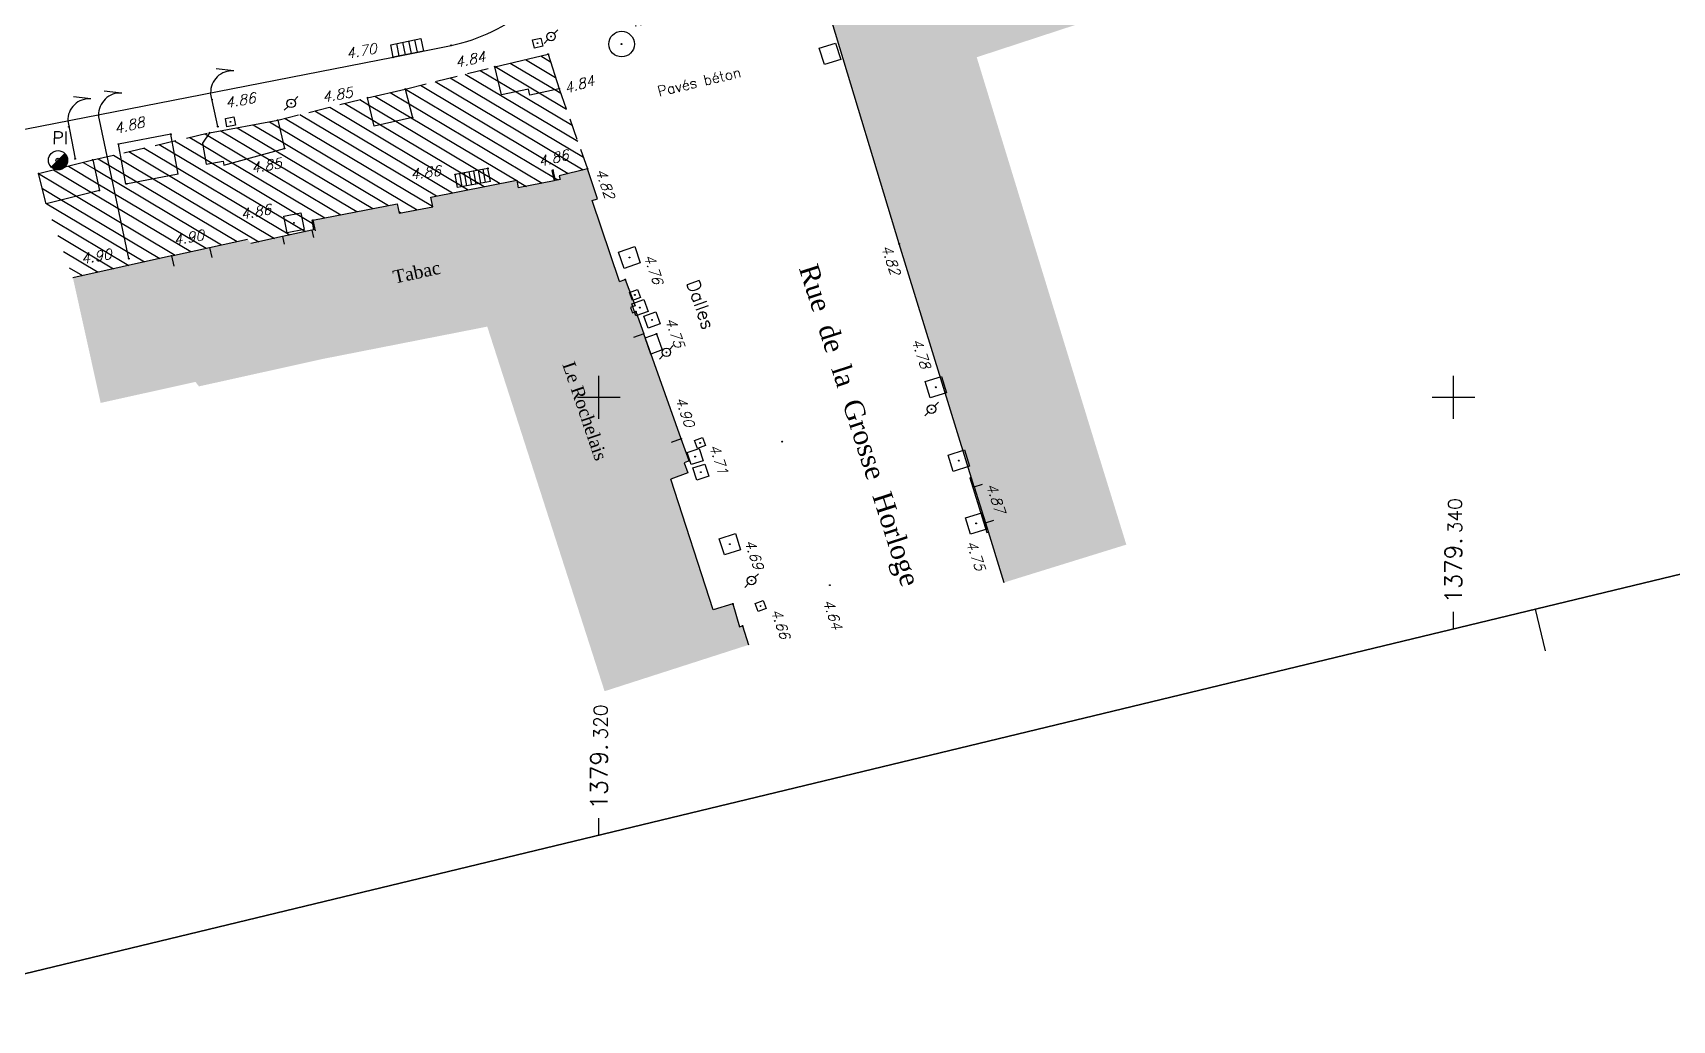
# Model space of a CAD drawing. Header units: metres. Extents: x 1379206 to 1379549, y 5225925 to 5226061.
# Drawn here: x 1379306.75 to 1379345.12, y 5225945.42 to 5225968.53 of the extents above; entities that cross this region are included whole.
import ezdxf

# ---------------------------------------------------------------- set-up
doc = ezdxf.new("R2010")
doc.units = ezdxf.units.M
doc.header["$LTSCALE"] = 2
doc.header["$PDMODE"] = 32
doc.header["$PDSIZE"] = 0.02
doc.linetypes.add('CACHE', pattern=[0.375, 0.25, -0.125])
doc.linetypes.add('CACHE2', pattern=[0.1875, 0.125, -0.0625])
doc.layers.get('0').update_dxf_attribs({"color": 2})
for name, color, linetype in [('AEP_BC_RON', 4, 'Continuous'), ('AEP_BI', 4, 'Continuous'), ('BA_COMMERC', 7, 'Continuous'), ('BA_INDIVID', 7, 'Continuous'), ('BA_LEGE', 7, 'Continuous'), ('BA_PASSAGE', 9, 'CACHE2'), ('BA_SEUIL', 8, 'Continuous'), ('BA_SURPLOM', 5, 'CACHE'), ('BA_TRAPPE', 7, 'Continuous'), ('BA_VITRINE', 6, 'Continuous'), ('BORD_FE', 7, 'Continuous'), ('BORDURETTE', 7, 'Continuous'), ('CARTOUCHE', 7, 'Continuous'), ('EP_ACCODRA', 5, 'Continuous'), ('EP_GRILLE', 5, 'Continuous'), ('Etat des Lieux', 7, 'Continuous'), ('EU_BRANCH', 3, 'Continuous'), ('EU_REGARD', 3, 'Continuous'), ('SYMBOLE', 7, 'Continuous'), ('TopoAlt', 7, 'Continuous'), ('Topojis', 7, 'Continuous'), ('TXT_DETAIL', 7, 'Continuous'), ('TXT_NAT_BA', 7, 'Continuous'), ('TXT_ROUTE', 7, 'Continuous')]:
    doc.layers.add(name, color=color, linetype=linetype)
doc.styles.get("Standard").update_dxf_attribs({"font": 'romans.shx'})
doc.styles.add('TNR', font='times.ttf', dxfattribs={"width": 0.999})
pattern_1 = [(329.2077, (1379306.88468, 5225965.23488), (0.1300295, 0.2181934), [])]

# ---------------------------------------------------------------- blocks, each defined once
blk = doc.blocks.new('Tcpoint')
at = {"color": 0}
blk.add_point((0, 0), dxfattribs=at)
at = {"layer": 'TopoAlt'}
blk.add_attdef('ALT', (0.2, 0.2), '', height=0.24, dxfattribs=at)
blk = doc.blocks.new('u014')
at = {"color": 0}
blk.add_line((0, 0), (0, 0), dxfattribs=at)
blk.add_circle((0, 0), 0.3, dxfattribs=at)
blk = doc.blocks.new('CB014')
at = {"color": 0}
blk.add_line((0, 0), (0, 0), dxfattribs=at)
blk.add_lwpolyline([(-0.2, -0.2), (-0.2, 0.2), (0.2, 0.2), (0.2, -0.2)], close=True, dxfattribs=at)
blk = doc.blocks.new('CB012')
at = {"color": 0}
blk.add_line((0, 0), (0, 0), dxfattribs=at)
blk.add_lwpolyline([(-0.1, -0.1), (-0.1, 0.1), (0.1, 0.1), (0.1, -0.1)], close=True, dxfattribs=at)
blk = doc.blocks.new('CB013')
at = {"color": 0}
blk.add_line((0, 0), (0, 0), dxfattribs=at)
blk.add_lwpolyline([(-0.15, -0.15), (-0.15, 0.15), (0.15, 0.15), (0.15, -0.15)], close=True, dxfattribs=at)
blk = doc.blocks.new('CB001')
at = {"color": 0, "linetype": 'Continuous'}
for p, q in [((0, 1), (0, 0)), ((0, 1), (1, 1)), ((1, 1), (1, 0)), ((0, 0), (1, 0))]:
    blk.add_line(p, q, dxfattribs=at)
blk = doc.blocks.new('a001')
at = {"color": 0}
for points in [[(0.160355, 0.160355), (0.070711, 0.070711)], [(-0.070711, -0.070711), (-0.160355, -0.160355)]]:
    blk.add_lwpolyline(points, dxfattribs=at)
blk.add_circle((0, 0), 0.1, dxfattribs=at)
blk = doc.blocks.new('a005')
at = {"color": 0, "const_width": 0.225}
blk.add_lwpolyline([(0.079667, 0.079432, -0.991398), (-0.079667, -0.079432, -0.623481)], format="xyb", dxfattribs=at)
at = {"color": 0}
for points in [[(-0.159334, -0.158863), (0, 0)], [(0, 0), (0.159334, 0.158863)]]:
    blk.add_lwpolyline(points, dxfattribs=at)
for radius in [0.225, 0.048726]:
    blk.add_circle((0, 0), radius, dxfattribs=at)
blk.add_text('PI', height=0.3, dxfattribs=at).set_placement((-0.142677, 0.374719))
blk = doc.blocks.new('gw01')
for p, q in [((0.4, 1), (0.4, 0)), ((0.6, 1), (0.6, 0)), ((0.6, 0), (0.6, 0))]:
    blk.add_line(p, q)
for points in [[(0, 0), (1, 0), (1, 1), (0, 1), (0, 0)], [(0.2, 1), (0.2, 0)], [(0.8, 1), (0.8, 0)]]:
    blk.add_lwpolyline(points)

msp = doc.modelspace()

# ---------------------------------------------------------------- hatches: boundary and pattern name
at = {"layer": 'BA_COMMERC'}
h = msp.add_hatch(color=9, dxfattribs=at)
edge = h.paths.add_edge_path()
edge.add_line((1379365.423, 5225982.738), (1379365.419, 5225982.751))
edge.add_line((1379365.419, 5225982.751), (1379365.337, 5225982.728))
edge.add_line((1379365.337, 5225982.728), (1379365.287, 5225982.692))
edge.add_line((1379365.287, 5225982.692), (1379365.169, 5225982.658))
edge.add_line((1379365.169, 5225982.658), (1379363.747, 5225982.213))
edge.add_line((1379363.747, 5225982.213), (1379363.63, 5225982.173))
edge.add_line((1379363.63, 5225982.173), (1379363.569, 5225982.174))
edge.add_line((1379363.569, 5225982.174), (1379363.489, 5225982.147))
edge.add_line((1379363.489, 5225982.147), (1379363.499, 5225982.113))
edge.add_line((1379363.499, 5225982.113), (1379363.194, 5225982.017))
edge.add_line((1379363.194, 5225982.017), (1379363.167, 5225982.102))
edge.add_line((1379363.167, 5225982.102), (1379362.965, 5225982.023))
edge.add_line((1379362.965, 5225982.023), (1379363.004, 5225981.913))
edge.add_line((1379363.004, 5225981.913), (1379359.86, 5225980.921))
edge.add_line((1379359.86, 5225980.921), (1379359.831, 5225981.015))
edge.add_line((1379359.831, 5225981.015), (1379359.614, 5225980.933))
edge.add_line((1379359.614, 5225980.933), (1379359.648, 5225980.83))
edge.add_line((1379359.648, 5225980.83), (1379358.797, 5225980.552))
edge.add_line((1379358.797, 5225980.552), (1379358.76, 5225980.664))
edge.add_line((1379358.76, 5225980.664), (1379358.558, 5225980.599))
edge.add_line((1379358.558, 5225980.599), (1379358.58, 5225980.532))
edge.add_line((1379358.58, 5225980.532), (1379358.217, 5225980.422))
edge.add_line((1379358.217, 5225980.422), (1379358.237, 5225980.355))
edge.add_line((1379358.237, 5225980.355), (1379357.996, 5225980.282))
edge.add_line((1379357.996, 5225980.282), (1379357.975, 5225980.349))
edge.add_line((1379357.975, 5225980.349), (1379357.395, 5225980.199))
edge.add_line((1379357.395, 5225980.199), (1379356.608, 5225979.944))
edge.add_line((1379356.608, 5225979.944), (1379356.13, 5225979.782))
edge.add_line((1379356.13, 5225979.782), (1379351.158, 5225978.211))
edge.add_line((1379351.158, 5225978.211), (1379350.963, 5225978.145))
edge.add_line((1379350.963, 5225978.145), (1379350.976, 5225978.107))
edge.add_line((1379350.976, 5225978.107), (1379350.597, 5225977.979))
edge.add_line((1379350.597, 5225977.979), (1379350.619, 5225977.902))
edge.add_line((1379350.619, 5225977.902), (1379350.345, 5225977.821))
edge.add_line((1379350.345, 5225977.821), (1379350.423, 5225977.556))
edge.add_line((1379350.423, 5225977.556), (1379349.318, 5225977.23))
edge.add_line((1379349.318, 5225977.23), (1379345.148, 5225976.004))
edge.add_line((1379345.148, 5225976.004), (1379344.546, 5225975.821))
edge.add_line((1379344.546, 5225975.821), (1379344.525, 5225975.888))
edge.add_line((1379344.525, 5225975.888), (1379343.908, 5225975.701))
edge.add_line((1379343.908, 5225975.701), (1379343.062, 5225975.435))
edge.add_line((1379343.062, 5225975.435), (1379341.872, 5225975.069))
edge.add_line((1379341.872, 5225975.069), (1379340.133, 5225974.533))
edge.add_line((1379340.133, 5225974.533), (1379339.034, 5225974.194))
edge.add_line((1379339.034, 5225974.194), (1379338.195, 5225973.947))
edge.add_line((1379338.195, 5225973.947), (1379338.18, 5225974.015))
edge.add_line((1379338.18, 5225974.015), (1379337.72, 5225973.913))
edge.add_line((1379337.72, 5225973.913), (1379336.854, 5225973.634))
edge.add_line((1379336.854, 5225973.634), (1379335.77, 5225973.285))
edge.add_line((1379335.77, 5225973.285), (1379335.291, 5225973.139))
edge.add_line((1379335.291, 5225973.139), (1379331.241, 5225971.901))
edge.add_line((1379331.241, 5225971.901), (1379326.805, 5225970.448))
edge.add_line((1379326.805, 5225970.448), (1379325.911, 5225970.11))
edge.add_arc((1379326.607, 5225969.128), 1.204, 125.3317, 197.0321)
edge.add_line((1379325.456, 5225968.775), (1379327.025, 5225963.592))
edge.add_line((1379327.025, 5225963.592), (1379328.786, 5225957.905))
edge.add_line((1379328.786, 5225957.905), (1379329.046, 5225957.064))
edge.add_line((1379329.046, 5225957.064), (1379329.479, 5225955.665))
edge.add_line((1379329.479, 5225955.665), (1379332.345, 5225956.553))
edge.add_line((1379332.345, 5225956.553), (1379331.912, 5225957.951))
edge.add_line((1379331.912, 5225957.951), (1379331.653, 5225958.788))
edge.add_line((1379331.653, 5225958.788), (1379328.843, 5225967.959))
edge.add_line((1379328.843, 5225967.959), (1379332.146, 5225969.041))
edge.add_line((1379332.146, 5225969.041), (1379335.954, 5225970.204))
edge.add_line((1379335.954, 5225970.204), (1379335.963, 5225970.16))
edge.add_line((1379335.963, 5225970.16), (1379339.9, 5225971.322))
edge.add_line((1379339.9, 5225971.322), (1379341.016, 5225971.666))
edge.add_line((1379341.016, 5225971.666), (1379342.529, 5225972.132))
edge.add_line((1379342.529, 5225972.132), (1379342.544, 5225972.08))
edge.add_line((1379342.544, 5225972.08), (1379346.007, 5225973.129))
edge.add_line((1379346.007, 5225973.129), (1379350.164, 5225974.352))
edge.add_line((1379350.164, 5225974.352), (1379354.152, 5225975.526))
edge.add_line((1379354.152, 5225975.526), (1379354.014, 5225975.979))
edge.add_line((1379354.014, 5225975.979), (1379355.997, 5225976.539))
edge.add_line((1379355.997, 5225976.539), (1379356.876, 5225976.769))
edge.add_line((1379356.876, 5225976.769), (1379358.531, 5225977.309))
edge.add_line((1379358.531, 5225977.309), (1379361.959, 5225978.423))
edge.add_line((1379361.959, 5225978.423), (1379362.373, 5225978.549))
edge.add_line((1379362.373, 5225978.549), (1379362.775, 5225978.695))
edge.add_line((1379362.775, 5225978.695), (1379364.493, 5225979.22))
edge.add_line((1379364.493, 5225979.22), (1379365.992, 5225979.711))
edge.add_line((1379365.992, 5225979.711), (1379366.711, 5225979.937))
edge.add_line((1379366.711, 5225979.937), (1379367.355, 5225980.128))
edge.add_line((1379367.355, 5225980.128), (1379370.256, 5225981.105))
edge.add_line((1379370.256, 5225981.105), (1379371.876, 5225981.609))
edge.add_line((1379371.876, 5225981.609), (1379371.877, 5225981.606))
edge.add_line((1379371.877, 5225981.606), (1379376.968, 5225983.066))
edge.add_line((1379376.968, 5225983.066), (1379380.018, 5225984.184))
edge.add_line((1379380.018, 5225984.184), (1379382.156, 5225984.802))
edge.add_line((1379382.156, 5225984.802), (1379384.561, 5225985.521))
edge.add_line((1379384.561, 5225985.521), (1379389.302, 5225986.993))
edge.add_line((1379389.302, 5225986.993), (1379390.874, 5225987.494))
edge.add_line((1379390.874, 5225987.494), (1379394.285, 5225988.674))
edge.add_line((1379394.285, 5225988.674), (1379396.497, 5225989.49))
edge.add_line((1379396.497, 5225989.49), (1379397.338, 5225989.766))
edge.add_line((1379397.338, 5225989.766), (1379401.445, 5225991.183))
edge.add_line((1379401.445, 5225991.183), (1379404.435, 5225991.984))
edge.add_line((1379404.435, 5225991.984), (1379405.751, 5225992.361))
edge.add_line((1379405.751, 5225992.361), (1379409.644, 5225993.219))
edge.add_line((1379409.644, 5225993.219), (1379413.258, 5225993.948))
edge.add_line((1379413.258, 5225993.948), (1379416.599, 5225994.704))
edge.add_line((1379416.599, 5225994.704), (1379418.074, 5225995.019))
edge.add_line((1379418.074, 5225995.019), (1379423.171, 5225996.366))
edge.add_line((1379423.171, 5225996.366), (1379425.055, 5225996.906))
edge.add_line((1379425.055, 5225996.906), (1379428.764, 5225997.996))
edge.add_line((1379428.764, 5225997.996), (1379431.934, 5225998.777))
edge.add_line((1379431.934, 5225998.777), (1379436.09, 5226000.014))
edge.add_line((1379436.09, 5226000.014), (1379438.774, 5226000.526))
edge.add_line((1379438.774, 5226000.526), (1379439.847, 5226000.744))
edge.add_line((1379439.847, 5226000.744), (1379443.158, 5226001.686))
edge.add_line((1379443.158, 5226001.686), (1379444.534, 5226002.17))
edge.add_line((1379444.534, 5226002.17), (1379445.391, 5226002.465))
edge.add_line((1379445.391, 5226002.465), (1379446.073, 5226002.7))
edge.add_line((1379446.073, 5226002.7), (1379449.639, 5226003.984))
edge.add_line((1379449.639, 5226003.984), (1379453.771, 5226005.739))
edge.add_line((1379453.771, 5226005.739), (1379457.388, 5226008.109))
edge.add_line((1379457.388, 5226008.109), (1379458.278, 5226008.559))
edge.add_line((1379458.278, 5226008.559), (1379461.652, 5226010.415))
edge.add_line((1379461.652, 5226010.415), (1379465.109, 5226012.308))
edge.add_line((1379465.109, 5226012.308), (1379464.938, 5226012.561))
edge.add_line((1379464.938, 5226012.561), (1379466.639, 5226013.61))
edge.add_line((1379466.639, 5226013.61), (1379467.343, 5226014.058))
edge.add_line((1379467.343, 5226014.058), (1379468.084, 5226014.582))
edge.add_line((1379468.084, 5226014.582), (1379468.83, 5226015.124))
edge.add_line((1379468.83, 5226015.124), (1379469.986, 5226015.911))
edge.add_line((1379469.986, 5226015.911), (1379470.875, 5226016.396))
edge.add_line((1379470.875, 5226016.396), (1379471.021, 5226016.109))
edge.add_line((1379471.021, 5226016.109), (1379474.337, 5226018.251))
edge.add_line((1379474.337, 5226018.251), (1379477.066, 5226019.895))
edge.add_line((1379477.066, 5226019.895), (1379478.684, 5226020.857))
edge.add_line((1379478.684, 5226020.857), (1379478.809, 5226020.913))
edge.add_line((1379478.809, 5226020.913), (1379479.843, 5226021.511))
edge.add_line((1379479.843, 5226021.511), (1379480.733, 5226022.044))
edge.add_line((1379480.733, 5226022.044), (1379482.84, 5226023.274))
edge.add_line((1379482.84, 5226023.274), (1379484.323, 5226022.057))
edge.add_line((1379484.323, 5226022.057), (1379484.329, 5226022.064))
edge.add_line((1379484.329, 5226022.064), (1379485.963, 5226020.656))
edge.add_line((1379485.963, 5226020.656), (1379485.986, 5226020.683))
edge.add_line((1379485.986, 5226020.683), (1379486.224, 5226020.479))
edge.add_line((1379486.224, 5226020.479), (1379485.922, 5226020.131))
edge.add_line((1379485.922, 5226020.131), (1379483.851, 5226017.834))
edge.add_line((1379483.851, 5226017.834), (1379486.08, 5226015.825))
edge.add_line((1379486.08, 5226015.825), (1379488.169, 5226018.144))
edge.add_line((1379488.169, 5226018.144), (1379490.515, 5226020.844))
edge.add_line((1379490.515, 5226020.844), (1379490.036, 5226021.181))
edge.add_line((1379490.036, 5226021.181), (1379489.471, 5226021.648))
edge.add_line((1379489.471, 5226021.648), (1379486.288, 5226024.374))
edge.add_line((1379486.288, 5226024.374), (1379485.639, 5226024.922))
edge.add_line((1379485.639, 5226024.922), (1379485.626, 5226024.907))
edge.add_line((1379485.626, 5226024.907), (1379485.498, 5226025.017))
edge.add_line((1379485.498, 5226025.017), (1379483.983, 5226026.252))
edge.add_line((1379483.983, 5226026.252), (1379483.825, 5226026.371))
edge.add_line((1379483.825, 5226026.371), (1379483.813, 5226026.356))
edge.add_line((1379483.813, 5226026.356), (1379483.503, 5226026.61))
edge.add_line((1379483.503, 5226026.61), (1379483.522, 5226026.633))
edge.add_line((1379483.522, 5226026.633), (1379483.219, 5226026.884))
edge.add_line((1379483.219, 5226026.884), (1379483.219, 5226026.914))
edge.add_line((1379483.219, 5226026.914), (1379483.09, 5226026.917))
edge.add_line((1379483.09, 5226026.917), (1379482.952, 5226026.892))
edge.add_line((1379482.952, 5226026.892), (1379482.936, 5226026.917))
edge.add_line((1379482.936, 5226026.917), (1379482.609, 5226026.709))
edge.add_line((1379482.609, 5226026.709), (1379482.636, 5226026.667))
edge.add_line((1379482.636, 5226026.667), (1379482.497, 5226026.585))
edge.add_line((1379482.497, 5226026.585), (1379482.507, 5226026.568))
edge.add_line((1379482.507, 5226026.568), (1379481.927, 5226026.215))
edge.add_line((1379481.927, 5226026.215), (1379479.206, 5226024.626))
edge.add_line((1379479.206, 5226024.626), (1379478.322, 5226024.097))
edge.add_line((1379478.322, 5226024.097), (1379477.441, 5226023.587))
edge.add_line((1379477.441, 5226023.587), (1379476.18, 5226022.858))
edge.add_line((1379476.18, 5226022.858), (1379475.526, 5226022.469))
edge.add_line((1379475.526, 5226022.469), (1379472.748, 5226020.797))
edge.add_line((1379472.748, 5226020.797), (1379472.175, 5226020.464))
edge.add_line((1379472.175, 5226020.464), (1379472.145, 5226020.525))
edge.add_line((1379472.145, 5226020.525), (1379471.253, 5226020.004))
edge.add_line((1379471.253, 5226020.004), (1379471.221, 5226020.056))
edge.add_line((1379471.221, 5226020.056), (1379470.397, 5226019.553))
edge.add_line((1379470.397, 5226019.553), (1379470.238, 5226019.466))
edge.add_line((1379470.238, 5226019.466), (1379470.066, 5226019.7))
edge.add_line((1379470.066, 5226019.7), (1379469.509, 5226019.289))
edge.add_line((1379469.509, 5226019.289), (1379469.491, 5226019.313))
edge.add_line((1379469.491, 5226019.313), (1379468.969, 5226018.933))
edge.add_line((1379468.969, 5226018.933), (1379466.336, 5226017.02))
edge.add_line((1379466.336, 5226017.02), (1379465.672, 5226016.55))
edge.add_line((1379465.672, 5226016.55), (1379465.047, 5226016.153))
edge.add_line((1379465.047, 5226016.153), (1379462.264, 5226014.437))
edge.add_line((1379462.264, 5226014.437), (1379461.733, 5226014.083))
edge.add_line((1379461.733, 5226014.083), (1379460.973, 5226013.607))
edge.add_line((1379460.973, 5226013.607), (1379460.731, 5226013.445))
edge.add_line((1379460.731, 5226013.445), (1379460.786, 5226013.362))
edge.add_line((1379460.786, 5226013.362), (1379460.209, 5226013.045))
edge.add_line((1379460.209, 5226013.045), (1379456.877, 5226011.213))
edge.add_line((1379456.877, 5226011.213), (1379456.548, 5226011.046))
edge.add_line((1379456.548, 5226011.046), (1379456.535, 5226011.073))
edge.add_line((1379456.535, 5226011.073), (1379456.327, 5226010.977))
edge.add_line((1379456.327, 5226010.977), (1379455.448, 5226010.489))
edge.add_line((1379455.448, 5226010.489), (1379455.295, 5226010.416))
edge.add_line((1379455.295, 5226010.416), (1379455.321, 5226010.362))
edge.add_line((1379455.321, 5226010.362), (1379454.801, 5226010.045))
edge.add_line((1379454.801, 5226010.045), (1379454.726, 5226010.197))
edge.add_line((1379454.726, 5226010.197), (1379454.274, 5226009.974))
edge.add_line((1379454.274, 5226009.974), (1379451.31, 5226008.294))
edge.add_line((1379451.31, 5226008.294), (1379450.867, 5226008.047))
edge.add_line((1379450.867, 5226008.047), (1379450.183, 5226007.65))
edge.add_line((1379450.183, 5226007.65), (1379449.785, 5226007.429))
edge.add_line((1379449.785, 5226007.429), (1379449.8, 5226007.402))
edge.add_line((1379449.8, 5226007.402), (1379449.703, 5226007.365))
edge.add_line((1379449.703, 5226007.365), (1379449.781, 5226007.198))
edge.add_line((1379449.781, 5226007.198), (1379448.652, 5226006.817))
edge.add_line((1379448.652, 5226006.817), (1379445.077, 5226005.53))
edge.add_line((1379445.077, 5226005.53), (1379443.082, 5226004.844))
edge.add_line((1379443.082, 5226004.844), (1379441.957, 5226004.443))
edge.add_line((1379441.957, 5226004.443), (1379441.944, 5226004.491))
edge.add_line((1379441.944, 5226004.491), (1379441.781, 5226004.447))
edge.add_line((1379441.781, 5226004.447), (1379441.755, 5226004.533))
edge.add_line((1379441.755, 5226004.533), (1379441.637, 5226004.497))
edge.add_line((1379441.637, 5226004.497), (1379441.658, 5226004.43))
edge.add_line((1379441.658, 5226004.43), (1379441.251, 5226004.306))
edge.add_line((1379441.251, 5226004.306), (1379441.232, 5226004.415))
edge.add_line((1379441.232, 5226004.415), (1379440.975, 5226004.371))
edge.add_line((1379440.975, 5226004.371), (1379440.996, 5226004.277))
edge.add_line((1379440.996, 5226004.277), (1379439.056, 5226003.845))
edge.add_line((1379439.056, 5226003.845), (1379437.313, 5226003.517))
edge.add_line((1379437.313, 5226003.517), (1379437.044, 5226003.467))
edge.add_line((1379437.044, 5226003.467), (1379437.051, 5226003.428))
edge.add_line((1379437.051, 5226003.428), (1379435.174, 5226002.996))
edge.add_line((1379435.174, 5226002.996), (1379435.039, 5226002.965))
edge.add_line((1379435.039, 5226002.965), (1379435.046, 5226002.935))
edge.add_line((1379435.046, 5226002.935), (1379434.899, 5226002.901))
edge.add_line((1379434.899, 5226002.901), (1379434.911, 5226002.851))
edge.add_line((1379434.911, 5226002.851), (1379434.698, 5226002.802))
edge.add_line((1379434.698, 5226002.802), (1379434.714, 5226002.734))
edge.add_line((1379434.714, 5226002.734), (1379434.067, 5226002.542))
edge.add_line((1379434.067, 5226002.542), (1379434.032, 5226002.677))
edge.add_line((1379434.032, 5226002.677), (1379433.994, 5226002.667))
edge.add_line((1379433.994, 5226002.667), (1379433.971, 5226002.754))
edge.add_line((1379433.971, 5226002.754), (1379433.664, 5226002.676))
edge.add_line((1379433.664, 5226002.676), (1379433.682, 5226002.606))
edge.add_line((1379433.682, 5226002.606), (1379433.624, 5226002.591))
edge.add_line((1379433.624, 5226002.591), (1379429.485, 5226001.625))
edge.add_line((1379429.485, 5226001.625), (1379429.185, 5226001.56))
edge.add_line((1379429.185, 5226001.56), (1379429.207, 5226001.465))
edge.add_line((1379429.207, 5226001.465), (1379429.168, 5226001.456))
edge.add_line((1379429.168, 5226001.456), (1379429.204, 5226001.336))
edge.add_line((1379429.204, 5226001.336), (1379428.428, 5226001.126))
edge.add_line((1379428.428, 5226001.126), (1379427.565, 5226000.91))
edge.add_line((1379427.565, 5226000.91), (1379426.685, 5226000.733))
edge.add_line((1379426.685, 5226000.733), (1379425.86, 5226000.472))
edge.add_line((1379425.86, 5226000.472), (1379424.623, 5226000.132))
edge.add_line((1379424.623, 5226000.132), (1379424.707, 5225999.931))
edge.add_line((1379424.707, 5225999.931), (1379424.218, 5225999.787))
edge.add_line((1379424.218, 5225999.787), (1379422.374, 5225999.258))
edge.add_line((1379422.374, 5225999.258), (1379420.12, 5225998.662))
edge.add_line((1379420.12, 5225998.662), (1379420.06, 5225998.864))
edge.add_line((1379420.06, 5225998.864), (1379418.607, 5225998.431))
edge.add_line((1379418.607, 5225998.431), (1379418.564, 5225998.575))
edge.add_line((1379418.564, 5225998.575), (1379418.052, 5225998.42))
edge.add_line((1379418.052, 5225998.42), (1379414.103, 5225997.302))
edge.add_line((1379414.103, 5225997.302), (1379413.505, 5225997.141))
edge.add_line((1379413.505, 5225997.141), (1379412.544, 5225996.864))
edge.add_line((1379412.544, 5225996.864), (1379412.062, 5225996.767))
edge.add_line((1379412.062, 5225996.767), (1379412.027, 5225996.964))
edge.add_line((1379412.027, 5225996.964), (1379411.529, 5225996.876))
edge.add_line((1379411.529, 5225996.876), (1379406.583, 5225995.673))
edge.add_line((1379406.583, 5225995.673), (1379406.571, 5225995.722))
edge.add_line((1379406.571, 5225995.722), (1379406.224, 5225995.636))
edge.add_line((1379406.224, 5225995.636), (1379406.206, 5225995.704))
edge.add_line((1379406.206, 5225995.704), (1379405.578, 5225995.537))
edge.add_line((1379405.578, 5225995.537), (1379405.607, 5225995.39))
edge.add_line((1379405.607, 5225995.39), (1379405.099, 5225995.29))
edge.add_line((1379405.099, 5225995.29), (1379402.594, 5225994.669))
edge.add_line((1379402.594, 5225994.669), (1379402.065, 5225994.514))
edge.add_line((1379402.065, 5225994.514), (1379402.03, 5225994.659))
edge.add_line((1379402.03, 5225994.659), (1379401.397, 5225994.504))
edge.add_line((1379401.397, 5225994.504), (1379401.416, 5225994.426))
edge.add_line((1379401.416, 5225994.426), (1379400.892, 5225994.319))
edge.add_line((1379400.892, 5225994.319), (1379400.928, 5225994.142))
edge.add_line((1379400.928, 5225994.142), (1379400.62, 5225994.072))
edge.add_line((1379400.62, 5225994.072), (1379396.381, 5225992.61))
edge.add_line((1379396.381, 5225992.61), (1379395.536, 5225992.332))
edge.add_line((1379395.536, 5225992.332), (1379391.861, 5225991.054))
edge.add_line((1379391.861, 5225991.054), (1379391.091, 5225990.791))
edge.add_line((1379391.091, 5225990.791), (1379391.075, 5225990.849))
edge.add_line((1379391.075, 5225990.849), (1379390.647, 5225990.737))
edge.add_line((1379390.647, 5225990.737), (1379390.682, 5225990.602))
edge.add_line((1379390.682, 5225990.602), (1379389.929, 5225990.341))
edge.add_line((1379389.929, 5225990.341), (1379388.402, 5225989.855))
edge.add_line((1379388.402, 5225989.855), (1379386.505, 5225989.266))
edge.add_line((1379386.505, 5225989.266), (1379386.462, 5225989.4))
edge.add_line((1379386.462, 5225989.4), (1379386.139, 5225989.295))
edge.add_line((1379386.139, 5225989.295), (1379385.39, 5225989.059))
edge.add_line((1379385.39, 5225989.059), (1379385.001, 5225988.94))
edge.add_line((1379385.001, 5225988.94), (1379384.349, 5225988.724))
edge.add_line((1379384.349, 5225988.724), (1379380.38, 5225987.485))
edge.add_line((1379380.38, 5225987.485), (1379380.12, 5225987.43))
edge.add_line((1379380.12, 5225987.43), (1379379.304, 5225987.16))
edge.add_line((1379379.304, 5225987.16), (1379378.885, 5225987.048))
edge.add_line((1379378.885, 5225987.048), (1379378.903, 5225986.98))
edge.add_line((1379378.903, 5225986.98), (1379378.833, 5225986.945))
edge.add_line((1379378.833, 5225986.945), (1379378.791, 5225987.069))
edge.add_line((1379378.791, 5225987.069), (1379378.29, 5225986.9))
edge.add_line((1379378.29, 5225986.9), (1379378.318, 5225986.815))
edge.add_line((1379378.318, 5225986.815), (1379378.243, 5225986.794))
edge.add_line((1379378.243, 5225986.794), (1379377.589, 5225986.583))
edge.add_line((1379377.589, 5225986.583), (1379376.645, 5225986.271))
edge.add_line((1379376.645, 5225986.271), (1379375.407, 5225985.867))
edge.add_line((1379375.407, 5225985.867), (1379374.556, 5225985.599))
edge.add_line((1379374.556, 5225985.599), (1379374.536, 5225985.656))
edge.add_line((1379374.536, 5225985.656), (1379374.016, 5225985.475))
edge.add_line((1379374.016, 5225985.475), (1379374.059, 5225985.353))
edge.add_line((1379374.059, 5225985.353), (1379373.811, 5225985.281))
edge.add_line((1379373.811, 5225985.281), (1379373.792, 5225985.338))
edge.add_line((1379373.792, 5225985.338), (1379373.315, 5225985.179))
edge.add_line((1379373.315, 5225985.179), (1379369.545, 5225984.038))
edge.add_line((1379369.545, 5225984.038), (1379369.253, 5225983.933))
edge.add_line((1379369.253, 5225983.933), (1379369.231, 5225983.999))
edge.add_line((1379369.231, 5225983.999), (1379369.011, 5225983.926))
edge.add_line((1379369.011, 5225983.926), (1379369.033, 5225983.861))
edge.add_line((1379369.033, 5225983.861), (1379366.412, 5225983.004))
edge.add_line((1379366.412, 5225983.004), (1379366.383, 5225983.092))
edge.add_line((1379366.383, 5225983.092), (1379366.18, 5225983.025))
edge.add_line((1379366.18, 5225983.025), (1379366.202, 5225982.959))
edge.add_line((1379366.202, 5225982.959), (1379365.6, 5225982.764))
edge.add_line((1379365.6, 5225982.764), (1379365.591, 5225982.792))
edge.add_line((1379365.591, 5225982.792), (1379365.423, 5225982.738))
msp.add_hatch(color=9, dxfattribs=at).paths.add_polyline_path([(1379308.336, 5225959.869), (1379307.687, 5225962.798), (1379309.997, 5225963.31), (1379310.885, 5225963.507), (1379311.774, 5225963.703), (1379311.855, 5225963.598), (1379312.59, 5225963.761), (1379313.283, 5225963.915), (1379313.322, 5225963.923), (1379313.277, 5225964.139), (1379313.306, 5225964.145), (1379315.279, 5225964.532), (1379315.323, 5225964.307), (1379316.108, 5225964.461), (1379316.064, 5225964.687), (1379318.077, 5225965.082), (1379318.113, 5225964.899), (1379318.955, 5225965.065), (1379318.895, 5225965.308), (1379318.925, 5225965.315), (1379318.984, 5225965.072), (1379319.091, 5225965.099), (1379319.07, 5225965.186), (1379319.731, 5225965.349), (1379319.97, 5225964.649), (1379319.838, 5225964.603), (1379320.485, 5225962.713), (1379320.617, 5225962.758), (1379320.845, 5225962.139), (1379320.742, 5225962.101), (1379320.788, 5225961.977), (1379320.863, 5225962.005), (1379321.047, 5225961.486), (1379321.923, 5225959.028), (1379322.114, 5225958.514), (1379321.992, 5225958.468), (1379322.08, 5225958.234), (1379321.686, 5225958.087), (1379322.672, 5225955.024), (1379323.131, 5225955.164), (1379323.294, 5225954.628), (1379323.361, 5225954.649), (1379323.497, 5225954.205), (1379320.132, 5225953.122), (1379317.386, 5225961.655), (1379313.54, 5225960.899), (1379313.238, 5225960.832), (1379310.637, 5225960.256), (1379310.556, 5225960.361)])
at = {"layer": 'BA_LEGE'}
h = msp.add_hatch(dxfattribs=at)
h.set_pattern_fill('ANSI31', color=256, scale=0.08, angle=359.5639, style=0)
h.set_pattern_definition(pattern_1)
h.paths.add_polyline_path([(1379317.719, 5225967.076), (1379317.564, 5225967.738), (1379318.809, 5225968.03), (1379319.068, 5225967.223), (1379318.384, 5225967.075), (1379318.354, 5225967.212)])
h = msp.add_hatch(dxfattribs=at)
h.set_pattern_fill('ANSI31', color=256, scale=0.08, angle=359.5639, style=0)
h.set_pattern_definition(pattern_1)
h.paths.add_polyline_path([(1379314.739, 5225966.344), (1379314.586, 5225967.013), (1379315.468, 5225967.215), (1379315.638, 5225966.55)])
h = msp.add_hatch(dxfattribs=at)
h.set_pattern_fill('ANSI31', color=256, scale=0.08, angle=359.5639, style=0)
h.set_pattern_definition(pattern_1)
h.paths.add_polyline_path([(1379312.641, 5225965.826), (1379312.48, 5225966.486), (1379310.888, 5225966.192), (1379310.718, 5225965.945), (1379310.809, 5225965.453), (1379311.202, 5225965.526), (1379311.218, 5225965.437)])
h = msp.add_hatch(dxfattribs=at)
h.set_pattern_fill('ANSI31', color=256, scale=0.08, angle=359.5639, style=0)
h.set_pattern_definition(pattern_1)
h.paths.add_polyline_path([(1379307.064, 5225964.527), (1379306.885, 5225965.235), (1379308.151, 5225965.555), (1379308.306, 5225964.841)])
at = {"layer": 'BA_PASSAGE'}
h = msp.add_hatch(dxfattribs=at)
h.set_pattern_fill('ANSI31', color=251, scale=0.08, angle=359.5639, style=0)
h.set_pattern_definition(pattern_1)
h.paths.add_polyline_path([(1379307.687, 5225962.798), (1379307.064, 5225964.527), (1379308.306, 5225964.841), (1379308.151, 5225965.555), (1379310.888, 5225966.192), (1379310.718, 5225965.945), (1379310.809, 5225965.453), (1379311.202, 5225965.526), (1379311.218, 5225965.437), (1379312.641, 5225965.826), (1379312.48, 5225966.486), (1379314.586, 5225967.013), (1379314.739, 5225966.344), (1379315.638, 5225966.55), (1379315.468, 5225967.215), (1379317.564, 5225967.738), (1379317.719, 5225967.076), (1379318.354, 5225967.212), (1379318.384, 5225967.075), (1379319.068, 5225967.223), (1379319.731, 5225965.349), (1379319.07, 5225965.186), (1379319.091, 5225965.099), (1379318.984, 5225965.072), (1379318.925, 5225965.315), (1379318.895, 5225965.308), (1379318.955, 5225965.065), (1379318.113, 5225964.899), (1379318.077, 5225965.082), (1379316.064, 5225964.687), (1379316.108, 5225964.461), (1379315.323, 5225964.307), (1379315.279, 5225964.532), (1379313.277, 5225964.139), (1379313.322, 5225963.923), (1379312.59, 5225963.761), (1379311.855, 5225963.598), (1379311.774, 5225963.703), (1379310.885, 5225963.507), (1379309.997, 5225963.31)])

# ---------------------------------------------------------------- linework, layer by layer
at = {"layer": 'BA_INDIVID', "flags": 128}
msp.add_lwpolyline([(1379328.786, 5225957.905), (1379327.025, 5225963.592), (1379325.456, 5225968.775, -0.321671), (1379325.911, 5225970.11), (1379326.805, 5225970.448)], format="xyb", dxfattribs=at)
at = {"layer": 'BA_INDIVID'}
for points in [[(1379310.888, 5225966.192), (1379310.718, 5225965.945), (1379310.809, 5225965.453), (1379311.202, 5225965.526), (1379311.218, 5225965.437), (1379312.641, 5225965.826)], [(1379319.731, 5225965.349), (1379319.07, 5225965.186), (1379319.091, 5225965.099), (1379318.984, 5225965.072), (1379318.925, 5225965.315), (1379318.895, 5225965.308), (1379318.955, 5225965.065)], [(1379319.838, 5225964.603), (1379319.97, 5225964.649), (1379319.731, 5225965.349)], [(1379313.306, 5225964.145), (1379313.277, 5225964.139), (1379313.322, 5225963.923)], [(1379313.306, 5225964.145), (1379313.357, 5225963.9)], [(1379310.885, 5225963.507), (1379310.885, 5225963.507), (1379311.774, 5225963.703)], [(1379312.59, 5225963.761), (1379311.855, 5225963.598)], [(1379312.59, 5225963.761), (1379312.628, 5225963.585)], [(1379313.322, 5225963.923), (1379313.283, 5225963.915)], [(1379313.283, 5225963.915), (1379313.322, 5225963.738)], [(1379309.997, 5225963.31), (1379307.687, 5225962.798)], [(1379309.997, 5225963.31), (1379310.049, 5225963.072)], [(1379310.885, 5225963.507), (1379310.937, 5225963.273)], [(1379320.485, 5225962.713), (1379320.617, 5225962.758), (1379320.845, 5225962.139), (1379320.742, 5225962.101), (1379320.788, 5225961.977), (1379320.863, 5225962.005), (1379321.047, 5225961.486)], [(1379321.047, 5225961.486), (1379320.809, 5225961.401)], [(1379321.923, 5225959.028), (1379321.69, 5225958.945)], [(1379322.114, 5225958.514), (1379321.992, 5225958.468), (1379322.08, 5225958.234), (1379321.686, 5225958.087)], [(1379328.786, 5225957.905), (1379328.98, 5225957.965)], [(1379329.046, 5225957.064), (1379329.24, 5225957.124)], [(1379329.046, 5225957.064), (1379329.479, 5225955.665)], [(1379323.131, 5225955.164), (1379322.672, 5225955.024)], [(1379323.131, 5225955.164), (1379323.294, 5225954.628), (1379323.361, 5225954.649)], [(1379323.361, 5225954.649), (1379323.497, 5225954.205)]]:
    msp.add_lwpolyline(points, dxfattribs=at)
at = {"layer": 'BA_INDIVID', "flags": 128}
msp.add_lwpolyline([(1379322.114, 5225958.514), (1379321.923, 5225959.028)], dxfattribs=at)
at = {"layer": 'BA_LEGE', "flags": 128}
for points in [[(1379317.719, 5225967.076), (1379317.564, 5225967.738), (1379318.809, 5225968.03), (1379319.068, 5225967.223), (1379318.384, 5225967.075), (1379318.354, 5225967.212)], [(1379314.739, 5225966.344), (1379314.586, 5225967.013), (1379315.468, 5225967.215), (1379315.638, 5225966.55)], [(1379307.064, 5225964.527), (1379306.885, 5225965.235), (1379308.151, 5225965.555), (1379308.306, 5225964.841)]]:
    msp.add_lwpolyline(points, close=True, dxfattribs=at)
msp.add_lwpolyline([(1379310.888, 5225966.192), (1379312.48, 5225966.486), (1379312.641, 5225965.826)], dxfattribs=at)
at = {"layer": 'BA_SEUIL'}
for points in [[(1379318.955, 5225965.065), (1379318.113, 5225964.899)], [(1379315.323, 5225964.307), (1379316.108, 5225964.461)], [(1379313.283, 5225963.915), (1379312.59, 5225963.761)], [(1379309.997, 5225963.31), (1379310.885, 5225963.507)], [(1379328.786, 5225957.905), (1379329.046, 5225957.064)]]:
    msp.add_lwpolyline(points, dxfattribs=at)
at = {"layer": 'BA_SEUIL', "flags": 128}
msp.add_lwpolyline([(1379321.923, 5225959.028), (1379321.047, 5225961.486)], dxfattribs=at)
at = {"layer": 'BA_SURPLOM', "flags": 128}
for points in [[(1379315.468, 5225967.215), (1379317.564, 5225967.738)], [(1379319.068, 5225967.223), (1379319.731, 5225965.349)], [(1379312.48, 5225966.486), (1379314.586, 5225967.013)], [(1379308.151, 5225965.555), (1379310.888, 5225966.192)]]:
    msp.add_lwpolyline(points, dxfattribs=at)
at = {"layer": 'BA_TRAPPE', "flags": 128}
for points in [[(1379317.4, 5225965.357), (1379316.635, 5225965.211)], [(1379317.458, 5225965.052), (1379316.693, 5225964.907)]]:
    msp.add_lwpolyline(points, dxfattribs=at)
at = {"layer": 'BA_TRAPPE'}
for points in [[(1379316.693, 5225964.907), (1379316.635, 5225965.211)], [(1379316.802, 5225964.927), (1379316.744, 5225965.232)], [(1379316.911, 5225964.948), (1379316.853, 5225965.253)], [(1379317.021, 5225964.969), (1379316.962, 5225965.274)], [(1379317.13, 5225964.99), (1379317.072, 5225965.294)], [(1379317.239, 5225965.011), (1379317.181, 5225965.315)], [(1379317.348, 5225965.032), (1379317.29, 5225965.336)], [(1379317.458, 5225965.052), (1379317.4, 5225965.357)]]:
    msp.add_lwpolyline(points, dxfattribs=at)
at = {"layer": 'BA_VITRINE'}
for points in [[(1379316.108, 5225964.461), (1379316.064, 5225964.687), (1379318.077, 5225965.082), (1379318.113, 5225964.899)], [(1379313.306, 5225964.145), (1379315.279, 5225964.532), (1379315.323, 5225964.307)]]:
    msp.add_lwpolyline(points, dxfattribs=at)
at = {"layer": 'BA_VITRINE', "flags": 128}
for points in [[(1379320.485, 5225962.713), (1379319.838, 5225964.603)], [(1379322.672, 5225955.024), (1379321.686, 5225958.087)]]:
    msp.add_lwpolyline(points, dxfattribs=at)
at = {"layer": 'BORD_FE', "flags": 128}
msp.add_lwpolyline([(1379297.499, 5225964.549), (1379306.601, 5225966.281), (1379315.186, 5225967.959), (1379316.54, 5225968.236, 0.124014), (1379318.352, 5225969.108, 0.131856), (1379320.547, 5225972.395, 0.079142), (1379320.949, 5225974.76), (1379320.422, 5225985.316), (1379319.905, 5225995.277, -0.047962), (1379320.044, 5225998.445), (1379321.032, 5226003.395)], format="xyb", dxfattribs=at)
at = {"layer": 'BORDURETTE', "flags": 128}
msp.add_lwpolyline([(1379321.082, 5225961.39), (1379321.346, 5225961.484), (1379321.479, 5225961.108), (1379321.216, 5225961.014)], close=True, dxfattribs=at)
at = {"layer": 'BORDURETTE'}
msp.add_lwpolyline([(1379328.718, 5225958.125), (1379328.68, 5225958.113), (1379329.076, 5225956.833), (1379329.114, 5225956.845)], dxfattribs=at)
at = {"layer": 'CARTOUCHE', "flags": 128}
msp.add_lwpolyline([(1379288.591, 5226001.221), (1379531.615, 5226059.866), (1379545.08, 5226004.068), (1379302.055, 5225945.423)], close=True, dxfattribs=at)
msp.add_lwpolyline([(1379341.911, 5225955.041), (1379342.146, 5225954.068)], dxfattribs=at)
at = {"layer": 'EP_ACCODRA', "flags": 128}
for points in [[(1379311.45, 5225967.641), (1379311.044, 5225967.685)], [(1379308.107, 5225966.988), (1379307.7, 5225967.032)], [(1379308.828, 5225967.121), (1379308.422, 5225967.165)], [(1379311.078, 5225966.336), (1379310.909, 5225967.123)], [(1379307.566, 5225966.47), (1379307.738, 5225965.58)], [(1379308.994, 5225963.247), (1379308.287, 5225966.603)]]:
    msp.add_lwpolyline(points, dxfattribs=at)
at = {"layer": 'EP_ACCODRA'}
for centre in [(1379311.416, 5225967.136), (1379308.794, 5225966.616), (1379308.072, 5225966.482)]:
    msp.add_arc(centre, 0.506, 86.0916, 181.429, dxfattribs=at)
at = {"layer": 'Etat des Lieux'}
for p, q in [((1379320, 5225959.5), (1379320, 5225960.5)), ((1379340, 5225959.5), (1379340, 5225960.5)), ((1379319.5, 5225960), (1379320.5, 5225960)), ((1379339.5, 5225960), (1379340.5, 5225960)), ((1379340, 5225954.579), (1379340, 5225954.979)), ((1379320, 5225949.753), (1379320, 5225950.153))]:
    msp.add_line(p, q, dxfattribs=at)
at = {"layer": 'Etat des Lieux', "flags": 128}
msp.add_lwpolyline([(1379302.055, 5225945.423), (1379545.08, 5226004.068), (1379531.615, 5226059.866), (1379288.591, 5226001.221)], close=True, dxfattribs=at)

# ---------------------------------------------------------------- block references
at = {"layer": 'AEP_BC_RON', "rotation": 359.5638940269182}
for p in [(1379318.878, 5225968.443), (1379312.794, 5225966.88), (1379321.578, 5225961.053), (1379327.786, 5225959.724), (1379323.573, 5225955.712)]:
    msp.add_blockref('a001', p, dxfattribs=at)
at = {"layer": 'AEP_BI', "rotation": 359.5638940269182}
msp.add_blockref('a005', (1379307.339, 5225965.548), dxfattribs=at)
at = {"layer": 'EP_GRILLE', "xscale": 0.7199999999320087, "yscale": -0.2999999998072296, "rotation": 11.55565159597432}
msp.add_blockref('gw01', (1379315.126, 5225968.253), dxfattribs=at)
at = {"layer": 'EU_BRANCH'}
for name, p, rotation in [('CB014', (1379312.862, 5225964.084), 11.05595874922907), ('CB013', (1379321.242, 5225961.811), 109.5926690399427), ('CB014', (1379327.884, 5225960.236), 287.2024177712328), ('CB013', (1379322.252, 5225958.613), 107.8396764358583), ('CB014', (1379323.065, 5225956.563), 107.8396764358583)]:
    msp.add_blockref(name, p, dxfattribs=dict(at, rotation=rotation))
at = {"layer": 'EU_REGARD', "rotation": 359.5638940269182}
msp.add_blockref('u014', (1379320.53, 5225968.267), dxfattribs=at)
at = {"layer": 'SYMBOLE'}
for name, p, rotation in [('CB012', (1379318.563, 5225968.289), 193.2041881649142), ('CB014', (1379325.408, 5225968.037), 287.2024177712328), ('CB012', (1379311.373, 5225966.449), 190.4613441383909), ('CB014', (1379320.714, 5225963.272), 108.8837648532077), ('CB012', (1379320.841, 5225962.397), 110.249633366351), ('CB013', (1379320.958, 5225962.099), 109.5926690399426), ('CB012', (1379322.368, 5225958.932), 110.4316438096781), ('CB014', (1379328.427, 5225958.518), 287.2024177712328), ('CB013', (1379322.385, 5225958.25), 107.8396764358583), ('CB014', (1379328.83, 5225957.049), 287.2024177776045), ('CB012', (1379323.785, 5225955.116), 289.2581667203932)]:
    msp.add_blockref(name, p, dxfattribs=dict(at, rotation=rotation))
at = {"layer": 'SYMBOLE', "xscale": 1.247280611916114, "yscale": 0.9491721106642773, "rotation": 190.7819356527424}
msp.add_blockref('CB001', (1379309.977, 5225966.157), dxfattribs=at)
at = {"layer": 'Topojis'}
ref = msp.add_blockref('Tcpoint', (1379320.53, 5225968.267), dxfattribs=dict(at, rotation=13.56683807435766))
ref.add_attrib('ALT', '4.83', (1379320.737, 5225968.647), dxfattribs={"layer": 'TopoAlt', "height": 0.24, "rotation": 13.5668, "oblique": 18})
ref = msp.add_blockref('Tcpoint', (1379315.186, 5225967.959), dxfattribs=dict(at, rotation=74.10954788647194))
ref.add_attrib('ALT', '4.70', (1379314.101, 5225967.921), dxfattribs={"layer": 'TopoAlt', "height": 0.24, "rotation": 10.4952, "oblique": 18})
at = {"layer": 'Topojis', "rotation": 74.10954788647194}
for p in [(1379316.54, 5225968.236), (1379318.563, 5225968.289), (1379318.878, 5225968.443), (1379318.809, 5225968.03), (1379315.468, 5225967.215), (1379310.943, 5225966.966), (1379312.794, 5225966.88), (1379307.593, 5225966.33), (1379308.287, 5225966.603), (1379311.078, 5225966.336), (1379312.48, 5225966.486), (1379315.638, 5225966.55), (1379309.977, 5225966.157), (1379310.888, 5225966.192), (1379307.339, 5225965.548), (1379307.738, 5225965.58), (1379308.151, 5225965.555), (1379317.4, 5225965.357), (1379308.306, 5225964.841), (1379308.947, 5225964.995), (1379313.306, 5225964.145), (1379320.617, 5225962.758), (1379320.841, 5225962.397), (1379320.958, 5225962.099), (1379320.863, 5225962.005), (1379321.346, 5225961.484), (1379321.479, 5225961.108), (1379321.578, 5225961.053), (1379327.786, 5225959.724), (1379324.292, 5225958.963), (1379322.252, 5225958.613), (1379322.114, 5225958.514), (1379322.385, 5225958.25), (1379328.427, 5225958.518), (1379323.573, 5225955.712), (1379323.131, 5225955.164), (1379323.361, 5225954.649)]:
    msp.add_blockref('Tcpoint', p, dxfattribs=at)
at = {"layer": 'Topojis'}
ref = msp.add_blockref('Tcpoint', (1379317.564, 5225967.738), dxfattribs=dict(at, rotation=74.10954788647194))
ref.add_attrib('ALT', '4.84', (1379316.655, 5225967.711), dxfattribs={"layer": 'TopoAlt', "height": 0.24, "rotation": 12.1905, "oblique": 18})
ref = msp.add_blockref('Tcpoint', (1379319.068, 5225967.223), dxfattribs=dict(at, rotation=74.10954788647194))
ref.add_attrib('ALT', '4.84', (1379319.221, 5225967.107), dxfattribs={"layer": 'TopoAlt', "height": 0.24, "rotation": 16.2632, "oblique": 18})
ref = msp.add_blockref('Tcpoint', (1379311.373, 5225966.449), dxfattribs=dict(at, rotation=74.10954788647194))
ref.add_attrib('ALT', '4.86', (1379311.269, 5225966.77), dxfattribs={"layer": 'TopoAlt', "height": 0.24, "rotation": 10.2732, "oblique": 18})
ref = msp.add_blockref('Tcpoint', (1379314.586, 5225967.013), dxfattribs=dict(at, rotation=74.10954788647194))
ref.add_attrib('ALT', '4.85', (1379313.541, 5225966.901), dxfattribs={"layer": 'TopoAlt', "height": 0.24, "rotation": 10.2206, "oblique": 18})
ref = msp.add_blockref('Tcpoint', (1379308.751, 5225965.924), dxfattribs=dict(at, rotation=74.10954788647194))
ref.add_attrib('ALT', '4.88', (1379308.683, 5225966.16), dxfattribs={"layer": 'TopoAlt', "height": 0.24, "rotation": 13.9834, "oblique": 18})
ref = msp.add_blockref('Tcpoint', (1379306.885, 5225965.235), dxfattribs=dict(at, rotation=74.10954788647194))
ref.add_attrib('ALT', '4.91', (1379305.869, 5225965.188), dxfattribs={"layer": 'TopoAlt', "height": 0.24, "rotation": 11.5329, "oblique": 18})
ref = msp.add_blockref('Tcpoint', (1379312.641, 5225965.826), dxfattribs=dict(at, rotation=74.10954788647194))
ref.add_attrib('ALT', '4.85', (1379311.879, 5225965.245), dxfattribs={"layer": 'TopoAlt', "height": 0.24, "rotation": 10.0029, "oblique": 18})
ref = msp.add_blockref('Tcpoint', (1379318.925, 5225965.315), dxfattribs=dict(at, rotation=13.8290941931853))
ref.add_attrib('ALT', '4.86', (1379318.609, 5225965.395), dxfattribs={"layer": 'TopoAlt', "height": 0.24, "rotation": 13.8291, "oblique": 18})
ref = msp.add_blockref('Tcpoint', (1379316.635, 5225965.211), dxfattribs=dict(at, rotation=74.10954788647194))
ref.add_attrib('ALT', '4.86', (1379315.598, 5225965.094), dxfattribs={"layer": 'TopoAlt', "height": 0.24, "rotation": 7.5348, "oblique": 18})
ref = msp.add_blockref('Tcpoint', (1379319.731, 5225965.349), dxfattribs=dict(at, rotation=288.6726105726694))
ref.add_attrib('ALT', '4.82', (1379319.918, 5225965.31), dxfattribs={"layer": 'TopoAlt', "height": 0.24, "rotation": 288.6726, "oblique": 18})
ref = msp.add_blockref('Tcpoint', (1379312.862, 5225964.084), dxfattribs=dict(at, rotation=74.10954788647194))
ref.add_attrib('ALT', '4.86', (1379311.634, 5225964.16), dxfattribs={"layer": 'TopoAlt', "height": 0.24, "rotation": 10.2523, "oblique": 18})
ref = msp.add_blockref('Tcpoint', (1379309.997, 5225963.31), dxfattribs=dict(at, rotation=74.10954788647194))
ref.add_attrib('ALT', '4.90', (1379310.06, 5225963.56), dxfattribs={"layer": 'TopoAlt', "height": 0.24, "rotation": 10.0773, "oblique": 18})
ref = msp.add_blockref('Tcpoint', (1379327.025, 5225963.592), dxfattribs=dict(at, rotation=288.6726105726694))
ref.add_attrib('ALT', '4.82', (1379326.604, 5225963.526), dxfattribs={"layer": 'TopoAlt', "height": 0.24, "rotation": 288.6726, "oblique": 18})
ref = msp.add_blockref('Tcpoint', (1379308.994, 5225963.247), dxfattribs=dict(at, rotation=74.10954788647194))
ref.add_attrib('ALT', '4.90', (1379307.895, 5225963.119), dxfattribs={"layer": 'TopoAlt', "height": 0.24, "rotation": 9.7582, "oblique": 18})
ref = msp.add_blockref('Tcpoint', (1379320.714, 5225963.272), dxfattribs=dict(at, rotation=288.6726105726694))
ref.add_attrib('ALT', '4.76', (1379321.049, 5225963.307), dxfattribs={"layer": 'TopoAlt', "height": 0.24, "rotation": 288.6726, "oblique": 18})
ref = msp.add_blockref('Tcpoint', (1379321.242, 5225961.811), dxfattribs=dict(at, rotation=288.6726105726694))
ref.add_attrib('ALT', '4.75', (1379321.55, 5225961.824), dxfattribs={"layer": 'TopoAlt', "height": 0.24, "rotation": 288.6726, "oblique": 18})
ref = msp.add_blockref('Tcpoint', (1379327.884, 5225960.236), dxfattribs=dict(at, rotation=288.6726105726694))
ref.add_attrib('ALT', '4.78', (1379327.312, 5225961.335), dxfattribs={"layer": 'TopoAlt', "height": 0.24, "rotation": 288.6726, "oblique": 18})
ref = msp.add_blockref('Tcpoint', (1379321.923, 5225959.028), dxfattribs=dict(at, rotation=288.6726105726694))
ref.add_attrib('ALT', '4.90', (1379321.787, 5225959.971), dxfattribs={"layer": 'TopoAlt', "height": 0.24, "rotation": 288.6726, "oblique": 18})
ref = msp.add_blockref('Tcpoint', (1379322.368, 5225958.932), dxfattribs=dict(at, rotation=288.6726105726694))
ref.add_attrib('ALT', '4.71', (1379322.574, 5225958.862), dxfattribs={"layer": 'TopoAlt', "height": 0.24, "rotation": 288.6726, "oblique": 18})
ref = msp.add_blockref('Tcpoint', (1379329.046, 5225957.064), dxfattribs=dict(at, rotation=288.6726105726694))
ref.add_attrib('ALT', '4.87', (1379329.059, 5225957.948), dxfattribs={"layer": 'TopoAlt', "height": 0.24, "rotation": 288.6726, "oblique": 18})
ref = msp.add_blockref('Tcpoint', (1379328.83, 5225957.049), dxfattribs=dict(at, rotation=288.6726105726694))
ref.add_attrib('ALT', '4.75', (1379328.591, 5225956.607), dxfattribs={"layer": 'TopoAlt', "height": 0.24, "rotation": 288.6726, "oblique": 18})
ref = msp.add_blockref('Tcpoint', (1379323.065, 5225956.563), dxfattribs=dict(at, rotation=288.6726105726694))
ref.add_attrib('ALT', '4.69', (1379323.403, 5225956.632), dxfattribs={"layer": 'TopoAlt', "height": 0.24, "rotation": 288.6726, "oblique": 18})
ref = msp.add_blockref('Tcpoint', (1379325.406, 5225955.605), dxfattribs=dict(at, rotation=288.6726105726694))
ref.add_attrib('ALT', '4.64', (1379325.24, 5225955.231), dxfattribs={"layer": 'TopoAlt', "height": 0.24, "rotation": 288.6726, "oblique": 18})
ref = msp.add_blockref('Tcpoint', (1379323.785, 5225955.116), dxfattribs=dict(at, rotation=288.6726105726694))
ref.add_attrib('ALT', '4.66', (1379324.023, 5225955.007), dxfattribs={"layer": 'TopoAlt', "height": 0.24, "rotation": 288.6726, "oblique": 18})

# ---------------------------------------------------------------- texts
at = {"layer": 'Etat des Lieux'}
for s, height, p in [('340', 0.32, (1379340.2, 5225956.817)), ('1379.', 0.4, (1379340.2, 5225955.179)), ('320', 0.32, (1379320.2, 5225951.991)), ('1379.', 0.4, (1379320.2, 5225950.353))]:
    msp.add_text(s, height=height, rotation=90, dxfattribs=at).set_placement(p)
at = {"layer": 'TXT_DETAIL'}
for s, height, rotation, p in [('Pavés béton', 0.24, 13.498, (1379321.406, 5225967.038)), ('Dalles', 0.304, 289.1068, (1379322.045, 5225962.681))]:
    msp.add_text(s, height=height, rotation=rotation, dxfattribs=at).set_placement(p)
at = {"layer": 'TXT_NAT_BA', "style": 'TNR'}
for s, rotation, p in [('Tabac', 12.2187, (1379315.217, 5225962.66)), ('Le Rochelais', 288.8348, (1379319.14, 5225960.77))]:
    msp.add_text(s, height=0.304, rotation=rotation, dxfattribs=at).set_placement(p)
at = {"layer": 'TXT_ROUTE', "style": 'TNR'}
msp.add_text('Rue  de  la  Grosse  Horloge', height=0.46, rotation=287.8854, dxfattribs=at).set_placement((1379324.675, 5225963.023))

doc.saveas('drawing.dxf')
